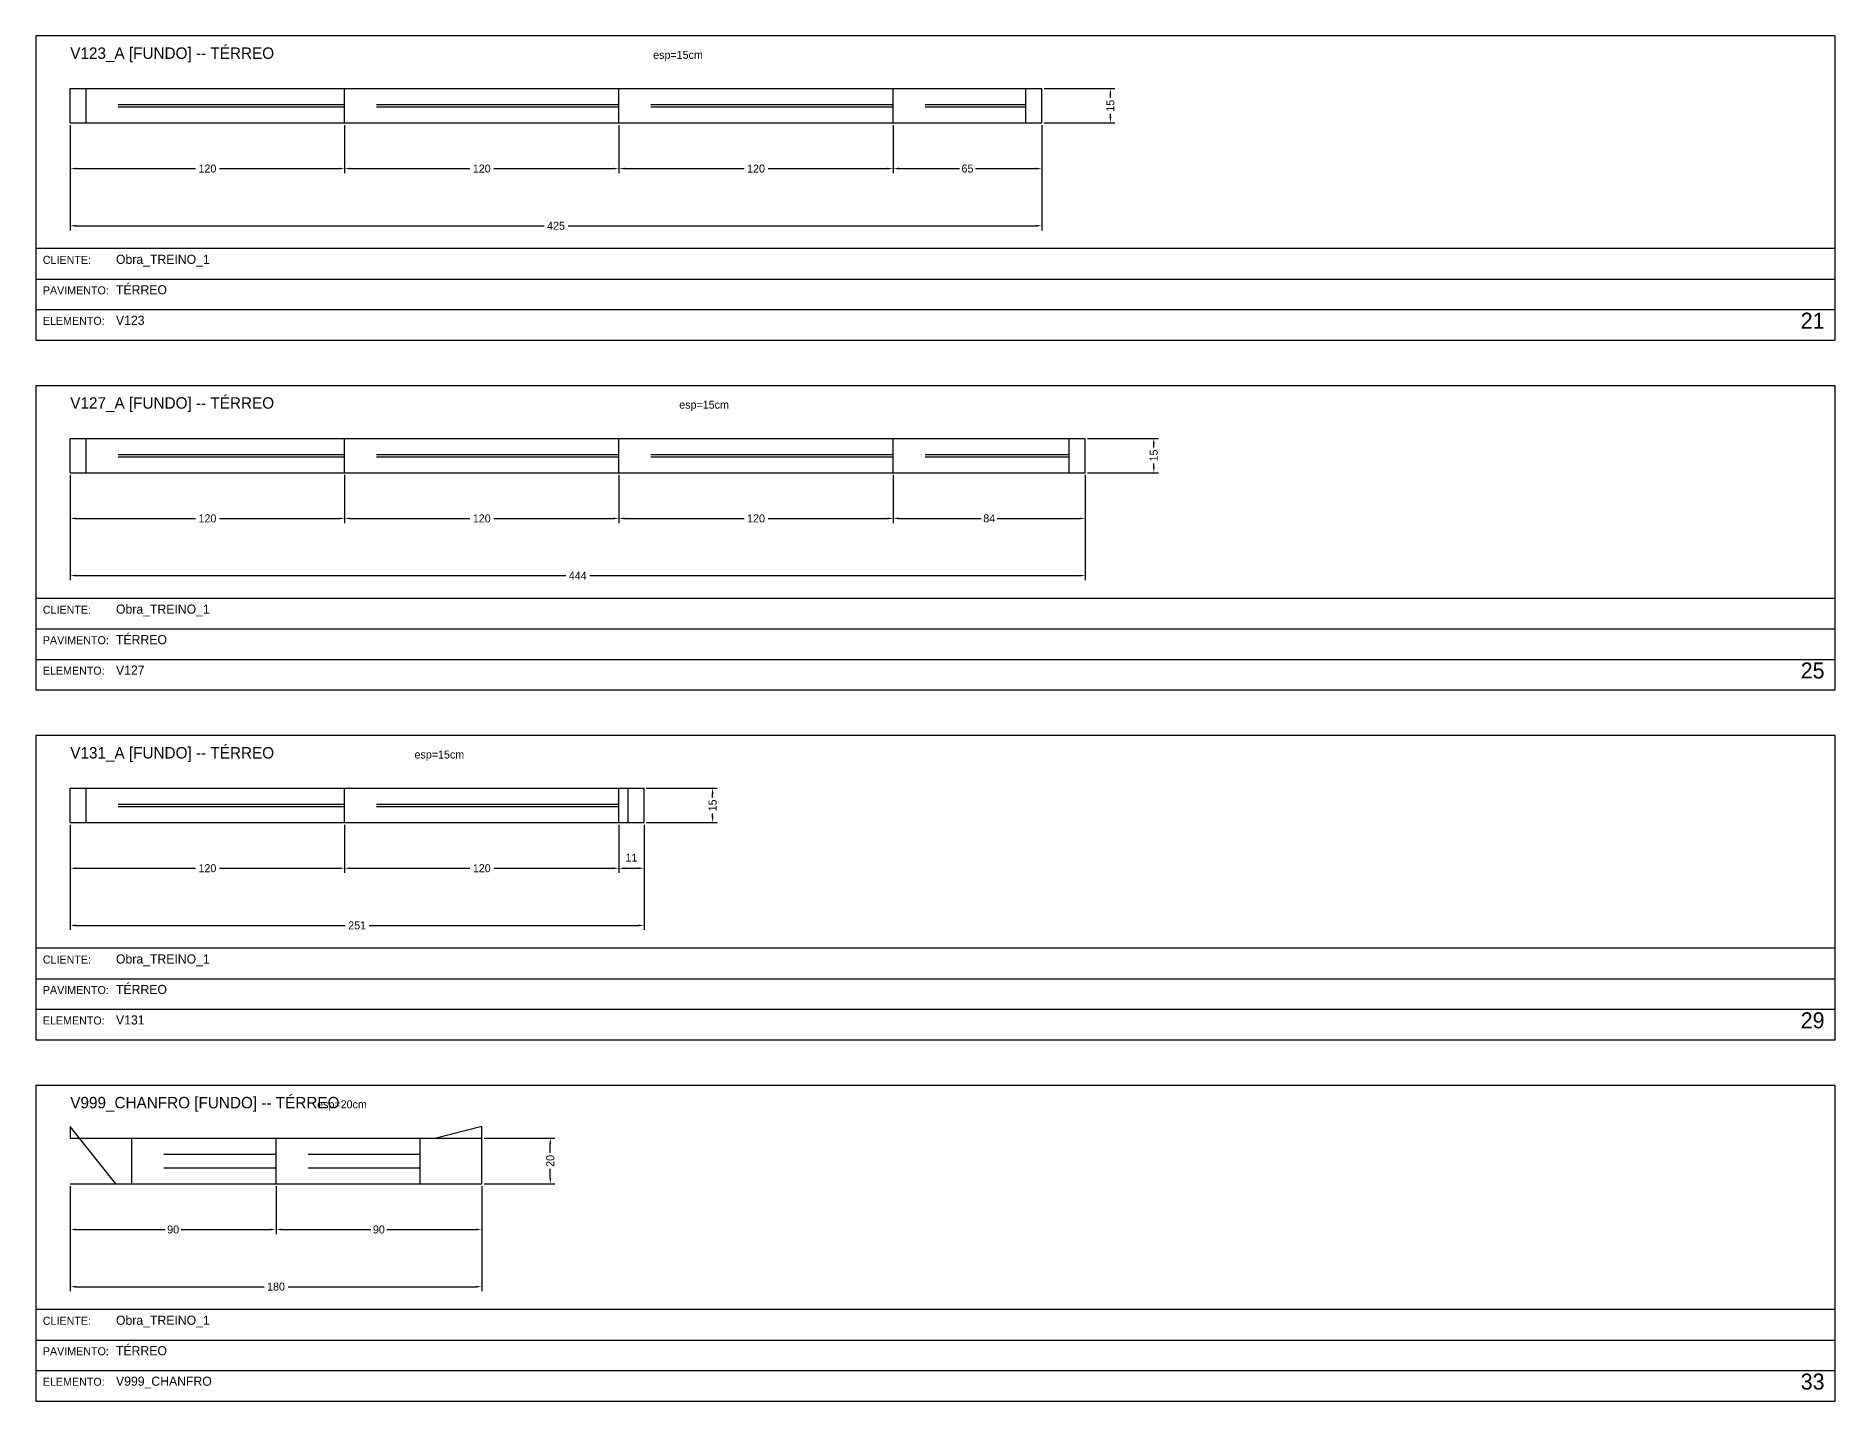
# Model space of a CAD drawing. Header units: metres. Extents: x 0 to 3208, y -1382 to -20.
# Drawn here: x 0 to 787, y -1382 to -785 of the extents above; entities that cross this region are included whole.
import ezdxf

# ---------------------------------------------------------------- set-up
doc = ezdxf.new("R2010")
doc.units = ezdxf.units.M
for name, color, linetype in [('BORDA_CELULA', 9, 'Continuous'), ('CARIMBO', 9, 'Continuous'), ('COTA', 241, 'Continuous'), ('NOMENCLATURA', 7, 'Continuous'), ('Painéis', 200, 'Continuous'), ('SARR_2.2x7', 40, 'Continuous')]:
    doc.layers.add(name, color=color, linetype=linetype)
doc.dimstyles.new('COTA', dxfattribs={"dimtxt": 3.5, "dimasz": 2.5, "dimexe": 2, "dimexo": 1, "dimgap": 0.9, "dimtad": 1, "dimdec": 0, "dimrnd": 1, "dimcen": 2.5, "dimclrd": 4, "dimclre": 4, "dimclrt": 4, "dimazin": 3, "dimtfac": 1, "dimtmove": 0, "dimatfit": 3})

# ---------------------------------------------------------------- blocks, each defined once
blk = doc.blocks.new('_CLOSEDFILLED')
at = {"color": 0, "linetype": 'BYBLOCK'}
blk.add_solid([(-1, 0.16), (0, 0), (-1, -0.16)], dxfattribs=at)
blk = doc.blocks.new('*D124')
at = {"color": 4}
for p, q in [((15, -824), (15, -845)), ((135, -824), (135, -845)), ((17.5, -843), (69.75, -843)), ((80.25, -843), (132.5, -843))]:
    blk.add_line(p, q, dxfattribs=at)
at = {"layer": 'Defpoints'}
for p in [(15, -823), (135, -823), (15, -843)]:
    blk.add_point(p, dxfattribs=at)
at = {"layer": 'COTA', "color": 4, "xscale": 2.5, "yscale": 2.5, "rotation": 180}
blk.add_blockref('_CLOSEDFILLED', (15, -843), dxfattribs=at)
at = {"layer": 'COTA', "color": 4, "xscale": 2.5, "yscale": 2.5}
blk.add_blockref('_CLOSEDFILLED', (135, -843), dxfattribs=at)
at = {"layer": 'COTA', "color": 4, "insert": (75, -843), "char_height": 3.5, "attachment_point": 5}
blk.add_mtext('120', dxfattribs=at)
blk = doc.blocks.new('*D125')
at = {"color": 4}
for p, q in [((135, -824), (135, -845)), ((255, -824), (255, -845)), ((137.5, -843), (189.75, -843)), ((200.25, -843), (252.5, -843))]:
    blk.add_line(p, q, dxfattribs=at)
at = {"layer": 'Defpoints'}
for p in [(135, -823), (255, -823), (135, -843)]:
    blk.add_point(p, dxfattribs=at)
at = {"layer": 'COTA', "color": 4, "xscale": 2.5, "yscale": 2.5, "rotation": 180}
blk.add_blockref('_CLOSEDFILLED', (135, -843), dxfattribs=at)
at = {"layer": 'COTA', "color": 4, "xscale": 2.5, "yscale": 2.5}
blk.add_blockref('_CLOSEDFILLED', (255, -843), dxfattribs=at)
at = {"layer": 'COTA', "color": 4, "insert": (195, -843), "char_height": 3.5, "attachment_point": 5}
blk.add_mtext('120', dxfattribs=at)
blk = doc.blocks.new('*D126')
at = {"color": 4}
for p, q in [((255, -824), (255, -845)), ((375, -824), (375, -845)), ((257.5, -843), (309.75, -843)), ((320.25, -843), (372.5, -843))]:
    blk.add_line(p, q, dxfattribs=at)
at = {"layer": 'Defpoints'}
for p in [(255, -823), (375, -823), (255, -843)]:
    blk.add_point(p, dxfattribs=at)
at = {"layer": 'COTA', "color": 4, "xscale": 2.5, "yscale": 2.5, "rotation": 180}
blk.add_blockref('_CLOSEDFILLED', (255, -843), dxfattribs=at)
at = {"layer": 'COTA', "color": 4, "xscale": 2.5, "yscale": 2.5}
blk.add_blockref('_CLOSEDFILLED', (375, -843), dxfattribs=at)
at = {"layer": 'COTA', "color": 4, "insert": (315, -843), "char_height": 3.5, "attachment_point": 5}
blk.add_mtext('120', dxfattribs=at)
blk = doc.blocks.new('*D127')
at = {"color": 4}
for p, q in [((375, -824), (375, -845)), ((440, -824), (440, -845)), ((377.5, -843), (404, -843)), ((411, -843), (437.5, -843))]:
    blk.add_line(p, q, dxfattribs=at)
at = {"layer": 'Defpoints'}
for p in [(375, -823), (440, -823), (375, -843)]:
    blk.add_point(p, dxfattribs=at)
at = {"layer": 'COTA', "color": 4, "xscale": 2.5, "yscale": 2.5, "rotation": 180}
blk.add_blockref('_CLOSEDFILLED', (375, -843), dxfattribs=at)
at = {"layer": 'COTA', "color": 4, "xscale": 2.5, "yscale": 2.5}
blk.add_blockref('_CLOSEDFILLED', (440, -843), dxfattribs=at)
at = {"layer": 'COTA', "color": 4, "insert": (407.5, -843), "char_height": 3.5, "attachment_point": 5}
blk.add_mtext('65', dxfattribs=at)
blk = doc.blocks.new('*D128')
at = {"color": 4}
for p, q in [((15, -824), (15, -870)), ((440, -824), (440, -870)), ((17.5, -868), (222.25, -868)), ((232.75, -868), (437.5, -868))]:
    blk.add_line(p, q, dxfattribs=at)
at = {"layer": 'Defpoints'}
for p in [(15, -823), (440, -823), (15, -868)]:
    blk.add_point(p, dxfattribs=at)
at = {"layer": 'COTA', "color": 4, "xscale": 2.5, "yscale": 2.5, "rotation": 180}
blk.add_blockref('_CLOSEDFILLED', (15, -868), dxfattribs=at)
at = {"layer": 'COTA', "color": 4, "xscale": 2.5, "yscale": 2.5}
blk.add_blockref('_CLOSEDFILLED', (440, -868), dxfattribs=at)
at = {"layer": 'COTA', "color": 4, "insert": (227.5, -868), "char_height": 3.5, "attachment_point": 5}
blk.add_mtext('425', dxfattribs=at)
blk = doc.blocks.new('*D129')
at = {"color": 4}
for p, q in [((441, -808), (472, -808)), ((470, -812), (470, -810.5)), ((441, -823), (472, -823)), ((470, -820.5), (470, -819))]:
    blk.add_line(p, q, dxfattribs=at)
at = {"layer": 'Defpoints'}
for p in [(440, -808), (440, -823), (470, -823)]:
    blk.add_point(p, dxfattribs=at)
at = {"layer": 'COTA', "color": 4, "xscale": 2.5, "yscale": 2.5}
for p, rotation in [((470, -808), 90), ((470, -823), 270)]:
    blk.add_blockref('_CLOSEDFILLED', p, dxfattribs=dict(at, rotation=rotation))
at = {"layer": 'COTA', "color": 4, "insert": (470, -815.5), "char_height": 3.5, "attachment_point": 5, "rotation": 90}
blk.add_mtext('15', dxfattribs=at)
blk = doc.blocks.new('*D152')
at = {"color": 4}
for p, q in [((15, -977), (15, -998)), ((135, -977), (135, -998)), ((17.5, -996), (69.75, -996)), ((80.25, -996), (132.5, -996))]:
    blk.add_line(p, q, dxfattribs=at)
at = {"layer": 'Defpoints'}
for p in [(15, -976), (135, -976), (15, -996)]:
    blk.add_point(p, dxfattribs=at)
at = {"layer": 'COTA', "color": 4, "xscale": 2.5, "yscale": 2.5, "rotation": 180}
blk.add_blockref('_CLOSEDFILLED', (15, -996), dxfattribs=at)
at = {"layer": 'COTA', "color": 4, "xscale": 2.5, "yscale": 2.5}
blk.add_blockref('_CLOSEDFILLED', (135, -996), dxfattribs=at)
at = {"layer": 'COTA', "color": 4, "insert": (75, -996), "char_height": 3.5, "attachment_point": 5}
blk.add_mtext('120', dxfattribs=at)
blk = doc.blocks.new('*D153')
at = {"color": 4}
for p, q in [((135, -977), (135, -998)), ((255, -977), (255, -998)), ((137.5, -996), (189.75, -996)), ((200.25, -996), (252.5, -996))]:
    blk.add_line(p, q, dxfattribs=at)
at = {"layer": 'Defpoints'}
for p in [(135, -976), (255, -976), (135, -996)]:
    blk.add_point(p, dxfattribs=at)
at = {"layer": 'COTA', "color": 4, "xscale": 2.5, "yscale": 2.5, "rotation": 180}
blk.add_blockref('_CLOSEDFILLED', (135, -996), dxfattribs=at)
at = {"layer": 'COTA', "color": 4, "xscale": 2.5, "yscale": 2.5}
blk.add_blockref('_CLOSEDFILLED', (255, -996), dxfattribs=at)
at = {"layer": 'COTA', "color": 4, "insert": (195, -996), "char_height": 3.5, "attachment_point": 5}
blk.add_mtext('120', dxfattribs=at)
blk = doc.blocks.new('*D154')
at = {"color": 4}
for p, q in [((255, -977), (255, -998)), ((375, -977), (375, -998)), ((257.5, -996), (309.75, -996)), ((320.25, -996), (372.5, -996))]:
    blk.add_line(p, q, dxfattribs=at)
at = {"layer": 'Defpoints'}
for p in [(255, -976), (375, -976), (255, -996)]:
    blk.add_point(p, dxfattribs=at)
at = {"layer": 'COTA', "color": 4, "xscale": 2.5, "yscale": 2.5, "rotation": 180}
blk.add_blockref('_CLOSEDFILLED', (255, -996), dxfattribs=at)
at = {"layer": 'COTA', "color": 4, "xscale": 2.5, "yscale": 2.5}
blk.add_blockref('_CLOSEDFILLED', (375, -996), dxfattribs=at)
at = {"layer": 'COTA', "color": 4, "insert": (315, -996), "char_height": 3.5, "attachment_point": 5}
blk.add_mtext('120', dxfattribs=at)
blk = doc.blocks.new('*D155')
at = {"color": 4}
for p, q in [((375, -977), (375, -998)), ((459, -977), (459, -998)), ((377.5, -996), (413.5, -996)), ((420.5, -996), (456.5, -996))]:
    blk.add_line(p, q, dxfattribs=at)
at = {"layer": 'Defpoints'}
for p in [(375, -976), (459, -976), (375, -996)]:
    blk.add_point(p, dxfattribs=at)
at = {"layer": 'COTA', "color": 4, "xscale": 2.5, "yscale": 2.5, "rotation": 180}
blk.add_blockref('_CLOSEDFILLED', (375, -996), dxfattribs=at)
at = {"layer": 'COTA', "color": 4, "xscale": 2.5, "yscale": 2.5}
blk.add_blockref('_CLOSEDFILLED', (459, -996), dxfattribs=at)
at = {"layer": 'COTA', "color": 4, "insert": (417, -996), "char_height": 3.5, "attachment_point": 5}
blk.add_mtext('84', dxfattribs=at)
blk = doc.blocks.new('*D156')
at = {"color": 4}
for p, q in [((15, -977), (15, -1023)), ((459, -977), (459, -1023)), ((17.5, -1021), (231.75, -1021)), ((242.25, -1021), (456.5, -1021))]:
    blk.add_line(p, q, dxfattribs=at)
at = {"layer": 'Defpoints'}
for p in [(15, -976), (459, -976), (15, -1021)]:
    blk.add_point(p, dxfattribs=at)
at = {"layer": 'COTA', "color": 4, "xscale": 2.5, "yscale": 2.5, "rotation": 180}
blk.add_blockref('_CLOSEDFILLED', (15, -1021), dxfattribs=at)
at = {"layer": 'COTA', "color": 4, "xscale": 2.5, "yscale": 2.5}
blk.add_blockref('_CLOSEDFILLED', (459, -1021), dxfattribs=at)
at = {"layer": 'COTA', "color": 4, "insert": (237, -1021), "char_height": 3.5, "attachment_point": 5}
blk.add_mtext('444', dxfattribs=at)
blk = doc.blocks.new('*D157')
at = {"color": 4}
for p, q in [((460, -961), (491, -961)), ((489, -965), (489, -963.5)), ((489, -973.5), (489, -972)), ((460, -976), (491, -976))]:
    blk.add_line(p, q, dxfattribs=at)
at = {"layer": 'Defpoints'}
for p in [(459, -961), (459, -976), (489, -976)]:
    blk.add_point(p, dxfattribs=at)
at = {"layer": 'COTA', "color": 4, "xscale": 2.5, "yscale": 2.5}
for p, rotation in [((489, -961), 90), ((489, -976), 270)]:
    blk.add_blockref('_CLOSEDFILLED', p, dxfattribs=dict(at, rotation=rotation))
at = {"layer": 'COTA', "color": 4, "insert": (489, -968.5), "char_height": 3.5, "attachment_point": 5, "rotation": 90}
blk.add_mtext('15', dxfattribs=at)
blk = doc.blocks.new('*D173')
at = {"color": 4}
for p, q in [((15, -1130), (15, -1151)), ((135, -1130), (135, -1151)), ((17.5, -1149), (69.75, -1149)), ((80.25, -1149), (132.5, -1149))]:
    blk.add_line(p, q, dxfattribs=at)
at = {"layer": 'Defpoints'}
for p in [(15, -1129), (135, -1129), (15, -1149)]:
    blk.add_point(p, dxfattribs=at)
at = {"layer": 'COTA', "color": 4, "xscale": 2.5, "yscale": 2.5, "rotation": 180}
blk.add_blockref('_CLOSEDFILLED', (15, -1149), dxfattribs=at)
at = {"layer": 'COTA', "color": 4, "xscale": 2.5, "yscale": 2.5}
blk.add_blockref('_CLOSEDFILLED', (135, -1149), dxfattribs=at)
at = {"layer": 'COTA', "color": 4, "insert": (75, -1149), "char_height": 3.5, "attachment_point": 5}
blk.add_mtext('120', dxfattribs=at)
blk = doc.blocks.new('*D174')
at = {"color": 4}
for p, q in [((135, -1130), (135, -1151)), ((255, -1130), (255, -1151)), ((137.5, -1149), (189.75, -1149)), ((200.25, -1149), (252.5, -1149))]:
    blk.add_line(p, q, dxfattribs=at)
at = {"layer": 'Defpoints'}
for p in [(135, -1129), (255, -1129), (135, -1149)]:
    blk.add_point(p, dxfattribs=at)
at = {"layer": 'COTA', "color": 4, "xscale": 2.5, "yscale": 2.5, "rotation": 180}
blk.add_blockref('_CLOSEDFILLED', (135, -1149), dxfattribs=at)
at = {"layer": 'COTA', "color": 4, "xscale": 2.5, "yscale": 2.5}
blk.add_blockref('_CLOSEDFILLED', (255, -1149), dxfattribs=at)
at = {"layer": 'COTA', "color": 4, "insert": (195, -1149), "char_height": 3.5, "attachment_point": 5}
blk.add_mtext('120', dxfattribs=at)
blk = doc.blocks.new('*D175')
at = {"color": 4}
for p, q in [((255, -1130), (255, -1151)), ((266, -1130), (266, -1151)), ((257.5, -1149), (263.5, -1149))]:
    blk.add_line(p, q, dxfattribs=at)
at = {"layer": 'Defpoints'}
for p in [(255, -1129), (266, -1129), (255, -1149)]:
    blk.add_point(p, dxfattribs=at)
at = {"layer": 'COTA', "color": 4, "xscale": 2.5, "yscale": 2.5, "rotation": 180}
blk.add_blockref('_CLOSEDFILLED', (255, -1149), dxfattribs=at)
at = {"layer": 'COTA', "color": 4, "xscale": 2.5, "yscale": 2.5}
blk.add_blockref('_CLOSEDFILLED', (266, -1149), dxfattribs=at)
at = {"layer": 'COTA', "color": 4, "insert": (260.5, -1144.35), "char_height": 3.5, "attachment_point": 5}
blk.add_mtext('11', dxfattribs=at)
blk = doc.blocks.new('*D176')
at = {"color": 4}
for p, q in [((15, -1130), (15, -1176)), ((266, -1130), (266, -1176)), ((17.5, -1174), (135.25, -1174)), ((145.75, -1174), (263.5, -1174))]:
    blk.add_line(p, q, dxfattribs=at)
at = {"layer": 'Defpoints'}
for p in [(15, -1129), (266, -1129), (15, -1174)]:
    blk.add_point(p, dxfattribs=at)
at = {"layer": 'COTA', "color": 4, "xscale": 2.5, "yscale": 2.5, "rotation": 180}
blk.add_blockref('_CLOSEDFILLED', (15, -1174), dxfattribs=at)
at = {"layer": 'COTA', "color": 4, "xscale": 2.5, "yscale": 2.5}
blk.add_blockref('_CLOSEDFILLED', (266, -1174), dxfattribs=at)
at = {"layer": 'COTA', "color": 4, "insert": (140.5, -1174), "char_height": 3.5, "attachment_point": 5}
blk.add_mtext('251', dxfattribs=at)
blk = doc.blocks.new('*D177')
at = {"color": 4}
for p, q in [((267, -1114), (298, -1114)), ((296, -1118), (296, -1116.5)), ((296, -1126.5), (296, -1125)), ((267, -1129), (298, -1129))]:
    blk.add_line(p, q, dxfattribs=at)
at = {"layer": 'Defpoints'}
for p in [(266, -1114), (266, -1129), (296, -1129)]:
    blk.add_point(p, dxfattribs=at)
at = {"layer": 'COTA', "color": 4, "xscale": 2.5, "yscale": 2.5}
for p, rotation in [((296, -1114), 90), ((296, -1129), 270)]:
    blk.add_blockref('_CLOSEDFILLED', p, dxfattribs=dict(at, rotation=rotation))
at = {"layer": 'COTA', "color": 4, "insert": (296, -1121.5), "char_height": 3.5, "attachment_point": 5, "rotation": 90}
blk.add_mtext('15', dxfattribs=at)
blk = doc.blocks.new('*D199')
at = {"color": 4}
for p, q in [((15, -1288), (15, -1309)), ((105, -1288), (105, -1309)), ((17.5, -1307), (56.5, -1307)), ((63.5, -1307), (102.5, -1307))]:
    blk.add_line(p, q, dxfattribs=at)
at = {"layer": 'Defpoints'}
for p in [(15, -1287), (105, -1287), (15, -1307)]:
    blk.add_point(p, dxfattribs=at)
at = {"layer": 'COTA', "color": 4, "xscale": 2.5, "yscale": 2.5, "rotation": 180}
blk.add_blockref('_CLOSEDFILLED', (15, -1307), dxfattribs=at)
at = {"layer": 'COTA', "color": 4, "xscale": 2.5, "yscale": 2.5}
blk.add_blockref('_CLOSEDFILLED', (105, -1307), dxfattribs=at)
at = {"layer": 'COTA', "color": 4, "insert": (60, -1307), "char_height": 3.5, "attachment_point": 5}
blk.add_mtext('90', dxfattribs=at)
blk = doc.blocks.new('*D200')
at = {"color": 4}
for p, q in [((105, -1288), (105, -1309)), ((195, -1288), (195, -1309)), ((107.5, -1307), (146.5, -1307)), ((153.5, -1307), (192.5, -1307))]:
    blk.add_line(p, q, dxfattribs=at)
at = {"layer": 'Defpoints'}
for p in [(105, -1287), (195, -1287), (105, -1307)]:
    blk.add_point(p, dxfattribs=at)
at = {"layer": 'COTA', "color": 4, "xscale": 2.5, "yscale": 2.5, "rotation": 180}
blk.add_blockref('_CLOSEDFILLED', (105, -1307), dxfattribs=at)
at = {"layer": 'COTA', "color": 4, "xscale": 2.5, "yscale": 2.5}
blk.add_blockref('_CLOSEDFILLED', (195, -1307), dxfattribs=at)
at = {"layer": 'COTA', "color": 4, "insert": (150, -1307), "char_height": 3.5, "attachment_point": 5}
blk.add_mtext('90', dxfattribs=at)
blk = doc.blocks.new('*D201')
at = {"color": 4}
for p, q in [((15, -1288), (15, -1334)), ((195, -1288), (195, -1334)), ((17.5, -1332), (99.75, -1332)), ((110.25, -1332), (192.5, -1332))]:
    blk.add_line(p, q, dxfattribs=at)
at = {"layer": 'Defpoints'}
for p in [(15, -1287), (195, -1287), (15, -1332)]:
    blk.add_point(p, dxfattribs=at)
at = {"layer": 'COTA', "color": 4, "xscale": 2.5, "yscale": 2.5, "rotation": 180}
blk.add_blockref('_CLOSEDFILLED', (15, -1332), dxfattribs=at)
at = {"layer": 'COTA', "color": 4, "xscale": 2.5, "yscale": 2.5}
blk.add_blockref('_CLOSEDFILLED', (195, -1332), dxfattribs=at)
at = {"layer": 'COTA', "color": 4, "insert": (105, -1332), "char_height": 3.5, "attachment_point": 5}
blk.add_mtext('180', dxfattribs=at)
blk = doc.blocks.new('*D202')
at = {"color": 4}
for p, q in [((196, -1267), (227, -1267)), ((225, -1273.5), (225, -1269.5)), ((225, -1284.5), (225, -1280.5)), ((196, -1287), (227, -1287))]:
    blk.add_line(p, q, dxfattribs=at)
at = {"layer": 'Defpoints'}
for p in [(195, -1267), (195, -1287), (225, -1287)]:
    blk.add_point(p, dxfattribs=at)
at = {"layer": 'COTA', "color": 4, "xscale": 2.5, "yscale": 2.5}
for p, rotation in [((225, -1267), 90), ((225, -1287), 270)]:
    blk.add_blockref('_CLOSEDFILLED', p, dxfattribs=dict(at, rotation=rotation))
at = {"layer": 'COTA', "color": 4, "insert": (225, -1277), "char_height": 3.5, "attachment_point": 5, "rotation": 90}
blk.add_mtext('20', dxfattribs=at)

msp = doc.modelspace()

# ---------------------------------------------------------------- linework, layer by layer
at = {"layer": 'BORDA_CELULA'}
for points in [[(0, -918), (787, -918), (787, -785), (0, -785)], [(0, -918), (787, -918), (787, -878), (0, -878)], [(0, -1071), (787, -1071), (787, -938), (0, -938)], [(0, -1071), (787, -1071), (787, -1031), (0, -1031)], [(0, -1224), (787, -1224), (787, -1091), (0, -1091)], [(0, -1224), (787, -1224), (787, -1184), (0, -1184)], [(0, -1382), (787, -1382), (787, -1244), (0, -1244)], [(0, -1382), (787, -1382), (787, -1342), (0, -1342)]]:
    msp.add_lwpolyline(points, close=True, dxfattribs=at)
at = {"layer": 'CARIMBO'}
for p, q in [((0, -891.33), (787, -891.33)), ((0, -904.67), (787, -904.67)), ((0, -918), (787, -918)), ((0, -1044.33), (787, -1044.33)), ((0, -1057.67), (787, -1057.67)), ((0, -1071), (787, -1071)), ((0, -1197.33), (787, -1197.33)), ((0, -1210.67), (787, -1210.67)), ((0, -1224), (787, -1224)), ((0, -1355.33), (787, -1355.33)), ((0, -1368.67), (787, -1368.67)), ((0, -1382), (787, -1382))]:
    msp.add_line(p, q, dxfattribs=at)
at = {"layer": 'Painéis'}
for points in [[(15, -823), (15, -808)], [(15, -808), (135, -808)], [(135, -808), (255, -808)], [(135, -823), (135, -808)], [(255, -808), (375, -808)], [(255, -823), (255, -808)], [(375, -808), (440, -808)], [(375, -823), (375, -808)], [(440, -823), (440, -808)], [(15, -823), (135, -823)], [(135, -823), (255, -823)], [(255, -823), (375, -823)], [(375, -823), (440, -823)], [(15, -976), (15, -961)], [(15, -961), (135, -961)], [(135, -961), (255, -961)], [(135, -976), (135, -961)], [(255, -961), (375, -961)], [(255, -976), (255, -961)], [(375, -961), (459, -961)], [(375, -976), (375, -961)], [(459, -976), (459, -961)], [(15, -976), (135, -976)], [(135, -976), (255, -976)], [(255, -976), (375, -976)], [(375, -976), (459, -976)], [(15, -1129), (15, -1114)], [(15, -1114), (135, -1114)], [(135, -1114), (255, -1114)], [(135, -1129), (135, -1114)], [(255, -1114), (266, -1114)], [(255, -1129), (255, -1114)], [(266, -1129), (266, -1114)], [(15, -1129), (135, -1129)], [(135, -1129), (255, -1129)], [(255, -1129), (266, -1129)], [(35, -1287), (15, -1262), (15, -1267)], [(15, -1267), (105, -1267)], [(105, -1267), (195, -1267)], [(105, -1287), (105, -1267)], [(195, -1287), (195, -1262), (175, -1267)], [(15, -1287), (105, -1287)], [(105, -1287), (195, -1287)]]:
    msp.add_lwpolyline(points, dxfattribs=at)
at = {"layer": 'SARR_2.2x7'}
for points in [[(22, -823), (22, -808)], [(433, -823), (433, -808)], [(36, -815), (135, -815)], [(36, -816), (135, -816)], [(149, -815), (255, -815)], [(149, -816), (255, -816)], [(269, -815), (375, -815)], [(269, -816), (375, -816)], [(389, -815), (433, -815)], [(389, -816), (433, -816)], [(22, -976), (22, -961)], [(36, -968), (135, -968)], [(149, -968), (255, -968)], [(269, -968), (375, -968)], [(389, -968), (452, -968)], [(452, -976), (452, -961)], [(36, -969), (135, -969)], [(149, -969), (255, -969)], [(269, -969), (375, -969)], [(389, -969), (452, -969)], [(22, -1129), (22, -1114)], [(259, -1129), (259, -1114)], [(36, -1121), (135, -1121)], [(36, -1122), (135, -1122)], [(149, -1121), (255, -1121)], [(149, -1122), (255, -1122)], [(42, -1287), (42, -1267)], [(168, -1287), (168, -1267)], [(56, -1274), (105, -1274)], [(119, -1274), (168, -1274)], [(56, -1280), (105, -1280)], [(119, -1280), (168, -1280)]]:
    msp.add_lwpolyline(points, dxfattribs=at)

# ---------------------------------------------------------------- texts
at = {"layer": 'CARIMBO', "color": 9}
for s, p in [('CLIENTE:', (3, -884.67)), ('PAVIMENTO:', (3, -898)), ('ELEMENTO:', (3, -911.33)), ('CLIENTE:', (3, -1037.67)), ('PAVIMENTO:', (3, -1051)), ('ELEMENTO:', (3, -1064.33)), ('CLIENTE:', (3, -1190.67)), ('PAVIMENTO:', (3, -1204)), ('ELEMENTO:', (3, -1217.33)), ('CLIENTE:', (3, -1348.67)), ('PAVIMENTO:', (3, -1362)), ('ELEMENTO:', (3, -1375.33))]:
    msp.add_text(s, height=3.5, dxfattribs=at).set_placement(p)
at = {"layer": 'CARIMBO', "color": 2}
for s, p in [('Obra_TREINO_1', (35, -884.67)), ('TÉRREO', (35, -898)), ('V123', (35, -911.33)), ('Obra_TREINO_1', (35, -1037.67)), ('TÉRREO', (35, -1051)), ('V127', (35, -1064.33)), ('Obra_TREINO_1', (35, -1190.67)), ('TÉRREO', (35, -1204)), ('V131', (35, -1217.33)), ('Obra_TREINO_1', (35, -1348.67)), ('TÉRREO', (35, -1362)), ('V999_CHANFRO', (35, -1375.33))]:
    msp.add_text(s, height=4, dxfattribs=at).set_placement(p)
at = {"layer": 'CARIMBO', "color": 3}
for s, p in [('21', (772, -913)), ('25', (772, -1066)), ('29', (772, -1219)), ('33', (772, -1377))]:
    msp.add_text(s, height=7, dxfattribs=at).set_placement(p)
at = {"layer": 'COTA'}
for s, p in [('esp=15cm', (270, -795)), ('esp=15cm', (281.4, -948)), ('esp=15cm', (165.6, -1101)), ('esp=20cm', (123, -1254))]:
    msp.add_text(s, height=3.5, dxfattribs=at).set_placement(p)
at = {"layer": 'NOMENCLATURA'}
for s, p in [('V123_A [FUNDO] -- TÉRREO', (15, -795)), ('V127_A [FUNDO] -- TÉRREO', (15, -948)), ('V131_A [FUNDO] -- TÉRREO', (15, -1101)), ('V999_CHANFRO [FUNDO] -- TÉRREO', (15, -1254))]:
    msp.add_text(s, height=5, dxfattribs=at).set_placement(p)

# ---------------------------------------------------------------- dimensions: what is measured, and where the dimension line sits
at = {"layer": 'COTA'}
for base, p1, p2, picture, middle in [((470, -823), (440, -823), (440, -808), '*D129', (470, -815.5)), ((489, -976), (459, -976), (459, -961), '*D157', (489, -968.5)), ((296, -1129), (266, -1129), (266, -1114), '*D177', (296, -1121.5)), ((225, -1287), (195, -1287), (195, -1267), '*D202', (225, -1277))]:
    dim = msp.add_linear_dim(base=base, p1=p1, p2=p2, angle=90, dimstyle='COTA', dxfattribs=at)
    dim.commit()
    dim.dimension.update_dxf_attribs({"geometry": picture, "text_midpoint": middle})
for base, p1, p2, picture, middle in [((15, -843), (15, -823), (135, -823), '*D124', (75, -843)), ((15, -868), (15, -823), (440, -823), '*D128', (227.5, -868)), ((135, -843), (135, -823), (255, -823), '*D125', (195, -843)), ((255, -843), (255, -823), (375, -823), '*D126', (315, -843)), ((375, -843), (375, -823), (440, -823), '*D127', (407.5, -843)), ((15, -996), (15, -976), (135, -976), '*D152', (75, -996)), ((15, -1021), (15, -976), (459, -976), '*D156', (237, -1021)), ((135, -996), (135, -976), (255, -976), '*D153', (195, -996)), ((255, -996), (255, -976), (375, -976), '*D154', (315, -996)), ((375, -996), (375, -976), (459, -976), '*D155', (417, -996)), ((15, -1149), (15, -1129), (135, -1129), '*D173', (75, -1149)), ((15, -1174), (15, -1129), (266, -1129), '*D176', (140.5, -1174)), ((135, -1149), (135, -1129), (255, -1129), '*D174', (195, -1149)), ((255, -1149), (255, -1129), (266, -1129), '*D175', (260.5, -1144.35)), ((15, -1307), (15, -1287), (105, -1287), '*D199', (60, -1307)), ((15, -1332), (15, -1287), (195, -1287), '*D201', (105, -1332)), ((105, -1307), (105, -1287), (195, -1287), '*D200', (150, -1307))]:
    dim = msp.add_linear_dim(base=base, p1=p1, p2=p2, dimstyle='COTA', dxfattribs=at)
    dim.commit()
    dim.dimension.update_dxf_attribs({"geometry": picture, "text_midpoint": middle})

doc.saveas('drawing.dxf')
